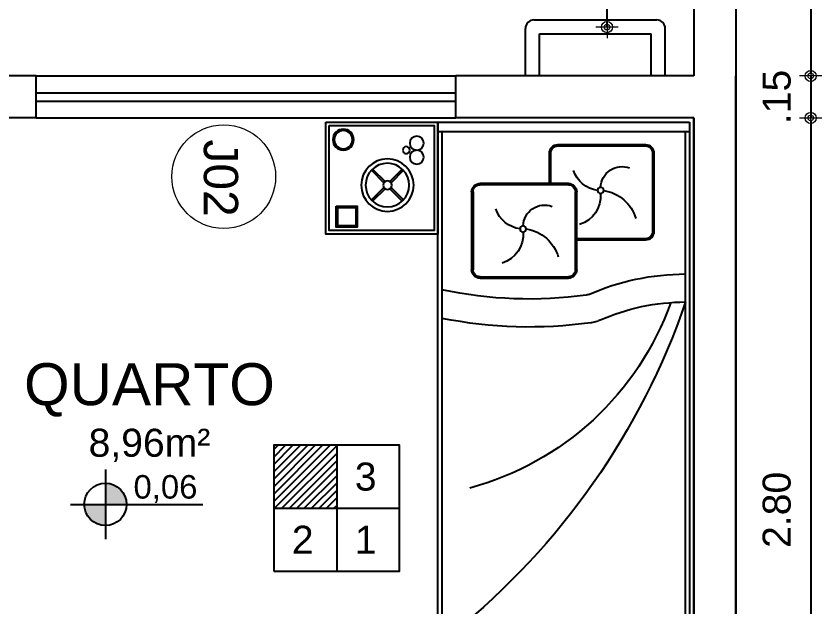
# Model space of a CAD drawing. Header units: millimetres. Extents: x 1540 to 1603, y 509.1 to 598.2.
# Drawn here: x 1550.036 to 1552.915, y 544.961 to 547.072 of the extents above; entities that cross this region are included whole.
import ezdxf
from ezdxf.enums import TextEntityAlignment as Align

# ---------------------------------------------------------------- set-up
doc = ezdxf.new("R2010")
doc.units = ezdxf.units.MM
for name, color, linetype in [('0-L. PISO', 4, 'Continuous'), ('01', 4, 'Continuous'), ('02', 2, 'Continuous'), ('A-PEN-08', 8, 'Continuous'), ('A-PEN-B', 5, 'Continuous'), ('A-PEN-G', 3, 'Continuous'), ('A-PEN-Y', 2, 'Continuous'), ('L-Texto', 30, 'Continuous'), ('NIVEIS', 1, 'Continuous')]:
    doc.layers.add(name, color=color, linetype=linetype)
doc.layers.add('BLOCOS', color=4, linetype='Continuous', lineweight=9)
doc.layers.add('COTAS', color=53, linetype='Continuous', lineweight=9)
doc.styles.add('CARIMBO_DADOS', font='arial.ttf', dxfattribs={"height": 0.1})
doc.styles.add('REGUA80', font='arial.ttf', dxfattribs={"height": 1})
doc.styles.add('T20', font='PORT2', dxfattribs={"height": 0.2})
doc.styles.add('TEXT', font='arial.ttf')
doc.dimstyles.new('COTAS_EXTERNAS', dxfattribs={"dimtxt": 0.1, "dimasz": 0.01, "dimexe": 0, "dimexo": 0, "dimgap": 0.07, "dimtad": 1, "dimzin": 5, "dimdsep": 46, "dimtxsty": 'CARIMBO_DADOS', "dimblk1": 'CIRCULOS', "dimblk2": 'CIRCULOS', "dimsah": 1, "dimcen": 0, "dimse1": 1, "dimse2": 1, "dimclrd": 8, "dimclre": 8, "dimclrt": 230, "dimadec": 0, "dimazin": 0, "dimtfac": 100, "dimtix": 1, "dimtmove": 2, "dimatfit": 3, "dimldrblk": 'CIRCULOS', "dimfxl": 1, "dimtolj": 1, "dimtzin": 5, "dimarcsym": 0})

# ---------------------------------------------------------------- blocks, each defined once
blk = doc.blocks.new('MesaCanto01')
at = {"layer": '01'}
for points in [[(0.0125, -0.3875), (0.3875, -0.3875), (0.3875, -0.0125), (0.0125, -0.0125)], [(0.0425, -0.095), (0.1075, -0.095), (0.1075, -0.03), (0.0425, -0.03)]]:
    blk.add_lwpolyline(points, close=True, dxfattribs=at)
for points in [[(0.0375, -0.1), (0.1125, -0.1), (0.1125, -0.025), (0.0375, -0.025), (0.0375, -0.1)], [(0.2072, -0.1664), (0.1628, -0.122)], [(0.2116, -0.162), (0.1672, -0.1176)], [(0.2288, -0.162), (0.2732, -0.1176)], [(0.2332, -0.1664), (0.2776, -0.122)], [(0.1628, -0.228), (0.2072, -0.1836)], [(0.1672, -0.2324), (0.2116, -0.188)], [(0.2732, -0.2324), (0.2288, -0.188)], [(0.2776, -0.228), (0.2332, -0.1836)]]:
    blk.add_lwpolyline(points, dxfattribs=at)
for centre, radius in [((0.2202, -0.175), 0.0937), ((0.2202, -0.175), 0.0781), ((0.2202, -0.175), 0.0156), ((0.325, -0.275), 0.025), ((0.2875, -0.3), 0.0125), ((0.0625, -0.3375), 0.0375), ((0.0625, -0.3375), 0.0325), ((0.325, -0.325), 0.025)]:
    blk.add_circle(centre, radius, dxfattribs=at)
at = {"layer": '02'}
blk.add_lwpolyline([(0, -0.4), (0.4, -0.4), (0.4, 0), (0, 0)], close=True, dxfattribs=at)
blk = doc.blocks.new('camaa')
at = {"layer": '01'}
for p, q in [((2260.1189, 285.6233), (2260.1189, 286.5233)), ((2261.9489, 286.5233), (2261.9489, 285.6233)), ((2260.1189, 286.5083), (2261.9489, 286.5083)), ((2261.2679, 286.1742), (2261.2745, 286.197)), ((2261.4561, 286.1198), (2261.7351, 286.1198)), ((2261.4561, 286.1148), (2261.7351, 286.1148)), ((2261.4261, 285.7742), (2261.4261, 286.0898)), ((2261.4311, 285.7742), (2261.4311, 286.0898)), ((2261.7601, 286.0898), (2261.7601, 285.7742)), ((2261.7651, 286.0898), (2261.7651, 285.7742)), ((2261.7351, 285.7492), (2261.4561, 285.7492)), ((2261.7351, 285.7442), (2261.4561, 285.7442)), ((2261.9489, 285.6383), (2260.1189, 285.6383))]:
    blk.add_line(p, q, dxfattribs=at)
for points in [[(2261.5635, 286.1198), (2261.5635, 286.3667, -0.414214), (2261.5935, 286.3967), (2261.8725, 286.3967, -0.414214), (2261.9025, 286.3667), (2261.9025, 286.0511, -0.414214), (2261.8725, 286.0211), (2261.7651, 286.0211)], [(2261.5685, 286.1198), (2261.5685, 286.3667, -0.414214), (2261.5935, 286.3917), (2261.8725, 286.3917, -0.414214), (2261.8975, 286.3667), (2261.8975, 286.0511, -0.414214), (2261.8725, 286.0261), (2261.7651, 286.0261)]]:
    blk.add_lwpolyline(points, format="xyb", dxfattribs=at)
for centre in [(2261.7398, 286.2052), (2261.6024, 285.9282)]:
    blk.add_circle(centre, 0.0111, dxfattribs=at)
for centre, radius, start, end in [((2262.1844, 284.052), 2.5969, 108.9434, 141.1236), ((2260.5769, 286.5105), 0.7645, 336.1133, 359.8546), ((2260.5769, 286.5105), 0.8645, 336.2348, 359.8546), ((2261.6952, 285.4623), 1.0552, 109.7055, 164.8879), ((2261.5993, 286.1947), 0.1421, 8.7114, 73.4297), ((2261.7481, 286.282), 0.0769, 272.1442, 20.1463), ((2261.3033, 286.1888), 0.03, 156.1133, 163.9988), ((2261.7207, 286.0972), 0.1082, 85.7662, 162.2456), ((2262.8484, 285.951), 1.5965, 172.1145, 191.2963), ((2261.2968, 286.1659), 0.03, 163.9988, 172.1145), ((2261.8445, 286.2082), 0.1056, 187.7057, 251.573), ((2262.8484, 285.951), 1.4965, 172.2011, 192.0621), ((2261.3955, 286.15), 0.03, 156.2348, 172.2011), ((2261.4561, 286.0898), 0.03, 90, 180), ((2261.4561, 286.0898), 0.025, 90, 180), ((2261.7351, 286.0898), 0.03, 0, 90), ((2261.7351, 286.0898), 0.025, 0, 90), ((2261.4619, 285.9178), 0.1421, 8.7114, 73.4297), ((2261.6107, 286.0051), 0.0769, 272.1442, 20.1463), ((2261.5833, 285.8203), 0.1082, 85.7662, 162.2456), ((2261.7071, 285.9313), 0.1056, 187.7057, 251.573), ((2261.4561, 285.7742), 0.03, 180, 270), ((2261.4561, 285.7742), 0.025, 180, 270), ((2261.7351, 285.7742), 0.025, 270, 0), ((2261.7351, 285.7742), 0.03, 270, 0)]:
    blk.add_arc(centre, radius, start, end, dxfattribs=at)
at = {"layer": '02'}
for p, q in [((2260.0839, 286.5233), (2260.0839, 285.6233)), ((2261.9839, 286.5233), (2260.0839, 286.5233)), ((2261.9839, 285.6233), (2261.9839, 286.5233)), ((2260.0839, 285.6233), (2261.9839, 285.6233))]:
    blk.add_line(p, q, dxfattribs=at)
blk = doc.blocks.new('CIRCULOS')
at = {"layer": 'COTAS'}
for p, q in [((0, 4), (0, -4)), ((-4, 0), (4, 0))]:
    blk.add_line(p, q, dxfattribs=at)
for radius in [2, 1]:
    blk.add_circle((0, 0), radius, dxfattribs=at)
blk = doc.blocks.new('*D423')
at = {"layer": 'A-PEN-08', "color": 8, "lineweight": -2, "ltscale": 0.05}
blk.add_line((1549.2674, 549.5667), (1552.4474, 549.5667), dxfattribs=at)
at = {"layer": 'Defpoints', "color": 0, "ltscale": 0.05}
for p in [(1552.4574, 549.8579), (1552.4574, 549.5667), (1549.2574, 546.7079)]:
    blk.add_point(p, dxfattribs=at)
at = {"layer": 'A-PEN-08', "color": 8, "lineweight": -2, "ltscale": 0.05, "xscale": 0.01, "yscale": 0.01, "zscale": 0.01, "rotation": 180}
blk.add_blockref('CIRCULOS', (1549.2574, 549.5667), dxfattribs=at)
at = {"layer": 'A-PEN-08', "color": 8, "lineweight": -2, "ltscale": 0.05, "xscale": 0.01, "yscale": 0.01, "zscale": 0.01}
blk.add_blockref('CIRCULOS', (1552.4574, 549.5667), dxfattribs=at)
at = {"layer": 'A-PEN-08', "color": 230, "ltscale": 0.05, "insert": (1550.8574, 549.6878), "char_height": 0.1, "attachment_point": 5, "style": 'CARIMBO_DADOS'}
blk.add_mtext('\\A1;3.20', dxfattribs=at)
blk = doc.blocks.new('*D426')
at = {"layer": 'A-PEN-08', "color": 8, "lineweight": -2, "ltscale": 0.05}
blk.add_line((1552.875, 549.8479), (1552.875, 546.8679), dxfattribs=at)
at = {"layer": 'Defpoints', "color": 0, "ltscale": 0.05}
for p in [(1552.4574, 549.8579), (1552.4574, 546.8579), (1552.875, 546.8579)]:
    blk.add_point(p, dxfattribs=at)
at = {"layer": 'A-PEN-08', "color": 8, "lineweight": -2, "ltscale": 0.05, "xscale": 0.01, "yscale": 0.01, "zscale": 0.01}
for p, rotation in [((1552.875, 549.8579), 90), ((1552.875, 546.8579), 270)]:
    blk.add_blockref('CIRCULOS', p, dxfattribs=dict(at, rotation=rotation))
at = {"layer": 'A-PEN-08', "color": 230, "ltscale": 0.05, "insert": (1552.7539, 548.3579), "char_height": 0.1, "attachment_point": 5, "rotation": 90, "style": 'CARIMBO_DADOS'}
blk.add_mtext('\\A1;3.00', dxfattribs=at)
blk = doc.blocks.new('*D427')
at = {"layer": 'A-PEN-08', "color": 8, "lineweight": -2, "ltscale": 0.05}
for p, q in [((1552.875, 546.8679), (1552.875, 546.8779)), ((1552.875, 546.8579), (1552.875, 546.7079)), ((1552.875, 546.6979), (1552.875, 546.6879))]:
    blk.add_line(p, q, dxfattribs=at)
at = {"layer": 'Defpoints', "color": 0, "ltscale": 0.05}
for p in [(1552.4574, 546.8579), (1552.4574, 546.7079), (1552.875, 546.7079)]:
    blk.add_point(p, dxfattribs=at)
at = {"layer": 'A-PEN-08', "color": 8, "lineweight": -2, "ltscale": 0.05, "xscale": 0.01, "yscale": 0.01, "zscale": 0.01}
for p, rotation in [((1552.875, 546.8579), 270), ((1552.875, 546.7079), 90)]:
    blk.add_blockref('CIRCULOS', p, dxfattribs=dict(at, rotation=rotation))
at = {"layer": 'A-PEN-08', "color": 230, "ltscale": 0.05, "insert": (1552.7539, 546.7829), "char_height": 0.1, "attachment_point": 5, "rotation": 90, "style": 'CARIMBO_DADOS'}
blk.add_mtext('\\A1;.15', dxfattribs=at)
blk = doc.blocks.new('*D428')
at = {"layer": 'A-PEN-08', "color": 8, "lineweight": -2, "ltscale": 0.05}
blk.add_line((1552.875, 546.6979), (1552.875, 543.9179), dxfattribs=at)
at = {"layer": 'Defpoints', "color": 0, "ltscale": 0.05}
for p in [(1552.4574, 546.7079), (1552.4574, 543.9079), (1552.875, 543.9079)]:
    blk.add_point(p, dxfattribs=at)
at = {"layer": 'A-PEN-08', "color": 8, "lineweight": -2, "ltscale": 0.05, "xscale": 0.01, "yscale": 0.01, "zscale": 0.01}
for p, rotation in [((1552.875, 546.7079), 90), ((1552.875, 543.9079), 270)]:
    blk.add_blockref('CIRCULOS', p, dxfattribs=dict(at, rotation=rotation))
at = {"layer": 'A-PEN-08', "color": 230, "ltscale": 0.05, "insert": (1552.7539, 545.3079), "char_height": 0.1, "attachment_point": 5, "rotation": 90, "style": 'CARIMBO_DADOS'}
blk.add_mtext('\\A1;2.80', dxfattribs=at)
blk = doc.blocks.new('cotas')
at = {"layer": 'L-Texto'}
h = blk.add_hatch(color=6, dxfattribs=at)
h.paths.add_polyline_path([(0.135, 0, 0.414214), (0, 0.135), (0, 0)])
h.paths.add_polyline_path([(0, 0), (-0.135, 0, 0.414214), (0, -0.135)])
for p, q in [((0, 0.2226), (0, -0.2226)), ((-0.2226, 0), (0.621, 0))]:
    blk.add_line(p, q, dxfattribs=at)
blk.add_circle((0, 0), 0.135, dxfattribs=at)
at = {"layer": 'L-Texto', "color": 6, "style": 'T20'}
blk.add_attdef('COTA', (0.1674, 0.0378), '', height=0.15, dxfattribs=at)

msp = doc.modelspace()

# ---------------------------------------------------------------- hatches: boundary and pattern name
h = msp.add_hatch()
h.set_pattern_fill('ANSI31', color=230, scale=0.15, style=0)
h.set_pattern_definition([(45, (-983.58707, -186.825869), (-0.01325825215, 0.01325825215), [])])
h.paths.add_polyline_path([(1550.9562, 545.539), (1550.9562, 545.314), (1551.1812, 545.314), (1551.1812, 545.539)])

# ---------------------------------------------------------------- linework, layer by layer
at = {"color": 230}
for p, q in [((1551.1812, 545.539), (1551.1812, 545.089)), ((1550.9562, 545.314), (1551.4062, 545.314))]:
    msp.add_line(p, q, dxfattribs=at)
msp.add_lwpolyline([(1550.9562, 545.089), (1551.4062, 545.089), (1551.4062, 545.539), (1550.9562, 545.539)], close=True, dxfattribs=at)
at = {"layer": '0-L. PISO', "color": 6, "ltscale": 0.05}
for p, q in [((1551.8855, 547.0579), (1552.3255, 547.0579)), ((1551.8555, 546.8579), (1551.8555, 547.0279)), ((1551.9055, 547.0079), (1552.3055, 547.0079)), ((1551.9055, 546.8579), (1551.9055, 547.0079)), ((1552.3055, 546.8579), (1552.3055, 547.0079)), ((1552.3555, 546.8579), (1552.3555, 547.0279))]:
    msp.add_line(p, q, dxfattribs=at)
for centre, start, end in [((1551.8855, 547.0279), 90, 180), ((1552.3255, 547.0279), 0, 90)]:
    msp.add_arc(centre, 0.03, start, end, dxfattribs=at)
at = {"layer": 'A-PEN-B', "ltscale": 0.05}
for p, q in [((1552.6074, 550.0079), (1552.6074, 525.0079)), ((1552.4574, 549.8579), (1552.4574, 546.8579)), ((1550.1074, 546.8579), (1549.0074, 546.8579)), ((1550.1074, 546.7079), (1550.1074, 546.8579)), ((1552.4574, 546.8579), (1551.6074, 546.8579)), ((1551.6074, 546.7079), (1551.6074, 546.8579)), ((1552.6074, 543.9079), (1552.6074, 546.8579)), ((1550.1074, 546.7079), (1549.2574, 546.7079)), ((1552.4574, 546.7079), (1551.6074, 546.7079)), ((1552.4574, 543.9079), (1552.4574, 546.7079)), ((1552.4574, 546.7079), (1552.4574, 543.9079))]:
    msp.add_line(p, q, dxfattribs=at)
at = {"layer": 'A-PEN-G', "ltscale": 0.05}
for p, q in [((1550.1074, 546.8579), (1551.6074, 546.8579)), ((1550.1074, 546.7979), (1551.6074, 546.7979)), ((1550.1074, 546.7679), (1551.6074, 546.7679)), ((1550.1074, 546.7079), (1551.6074, 546.7079))]:
    msp.add_line(p, q, dxfattribs=at)
at = {"layer": 'BLOCOS'}
msp.add_circle((1550.7776, 546.4982), 0.1854, dxfattribs=at)

# ---------------------------------------------------------------- block references
at = {"xscale": -1}
for name, p, rotation in [('MesaCanto01', (1551.1424, 546.2929), 180), ('camaa', (1265.9192, -1715.2909), 270)]:
    msp.add_blockref(name, p, dxfattribs=dict(at, rotation=rotation))
at = {"layer": 'NIVEIS', "color": 1}
ref = msp.add_blockref('cotas', (1550.3548, 545.3274), dxfattribs=dict(at, xscale=0.5599999999976717, yscale=0.5599999999994907, zscale=0.5599999999994907))
ref.add_attrib('COTA', '0,06', (1550.4552, 545.3481), dxfattribs={"color": 1, "height": 0.084, "style": 'TEXT'})

# ---------------------------------------------------------------- texts
at = {"color": 230, "attachment_point": 5, "style": 'CARIMBO_DADOS'}
for s, insert, char_height in [('QUARTO', (1550.5122, 545.7362), 0.15), ('8,96m²', (1550.5122, 545.5384), 0.1), ('3', (1551.2848, 545.4261), 0.1), ('2', (1551.0598, 545.2011), 0.1), ('1', (1551.2848, 545.2011), 0.1)]:
    msp.add_mtext(s, dxfattribs=dict(at, insert=insert, char_height=char_height))
at = {"layer": 'BLOCOS', "style": 'REGUA80'}
msp.add_text('J02', height=0.12256, rotation=270, dxfattribs=at).set_placement((1550.7064, 546.4932), align=Align.CENTER)

# ---------------------------------------------------------------- dimensions: what is measured, and where the dimension line sits
at = {"layer": 'A-PEN-08', "ltscale": 0.05}
for base, p1, p2, picture, middle in [((1552.875, 546.8579), (1552.4574, 549.8579), (1552.4574, 546.8579), '*D426', (1552.7539, 548.3579)), ((1552.875, 546.7079), (1552.4574, 546.8579), (1552.4574, 546.7079), '*D427', (1552.7539, 546.7829)), ((1552.875, 543.9079), (1552.4574, 546.7079), (1552.4574, 543.9079), '*D428', (1552.7539, 545.3079))]:
    dim = msp.add_linear_dim(base=base, p1=p1, p2=p2, angle=270, dimstyle='COTAS_EXTERNAS', override={"dimfxl": 0, "dimfxlon": 1, "dimarcsym": 1}, dxfattribs=at)
    dim.commit()
    dim.dimension.update_dxf_attribs({"geometry": picture, "text_midpoint": middle})
dim = msp.add_linear_dim(base=(1552.4574, 549.5667), p1=(1549.2574, 546.7079), p2=(1552.4574, 549.8579), dimstyle='COTAS_EXTERNAS', override={"dimfxl": 0, "dimfxlon": 1, "dimarcsym": 1}, dxfattribs=at)
dim.commit()
dim.dimension.update_dxf_attribs({"geometry": '*D423', "text_midpoint": (1550.8574, 549.6878)})

# ---------------------------------------------------------------- leaders
at = {"layer": 'A-PEN-Y', "annotation_type": 0, "has_hookline": 1, "hookline_direction": 1, "text_width": 1.6821}
msp.add_leader([(1552.1472, 547.0324), (1552.1472, 547.2588), (1551.9328, 547.2588)], dimstyle='COTAS_EXTERNAS', override={"dimgap": 0.07, "dimtad": 0, "dimfxl": 0, "dimfxlon": 1, "dimarcsym": 1}, dxfattribs=at)

doc.saveas('drawing.dxf')
